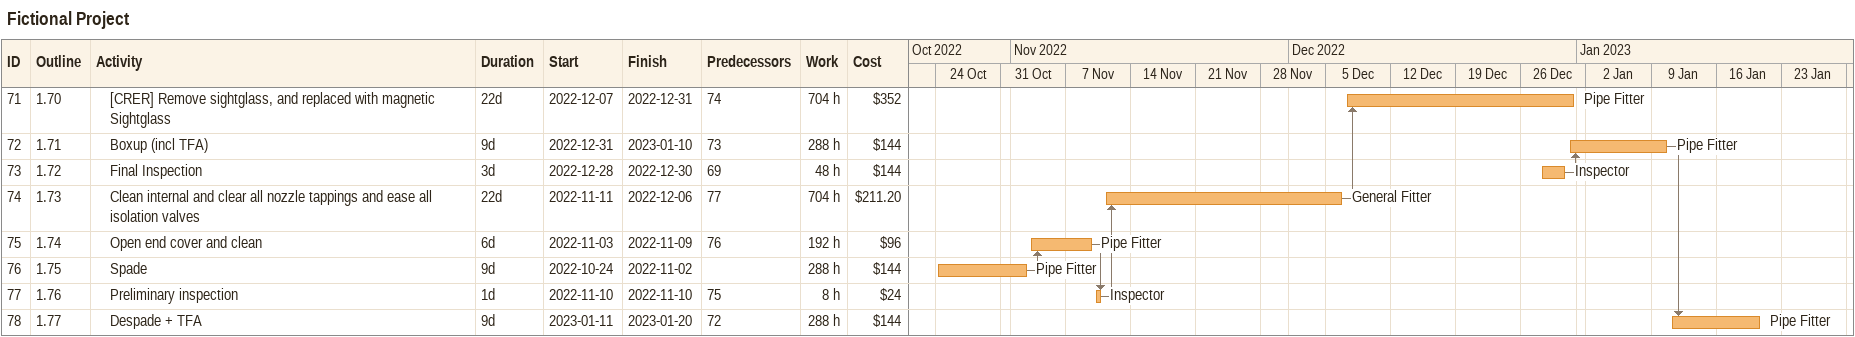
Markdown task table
Fictional Project

| ID | WBS | Task | Duration | Start | Finish | Predecessors | Resources | Work (h) | Cost ($) |
|---|---|---|---|---|---|---|---|---|---|
| 71 | 1.70 | [CRER] Remove sightglass, and replaced with magnetic Sightglass | 22d | 2022-12-07 | 2022-12-31 | 74 | Pipe Fitter | 704 | 352 |
| 72 | 1.71 | Boxup (incl TFA) | 9d | 2022-12-31 | 2023-01-10 | 73 | Pipe Fitter | 288 | 144 |
| 73 | 1.72 | Final Inspection | 3d | 2022-12-28 | 2022-12-30 | 69 | Inspector | 48 | 144 |
| 74 | 1.73 | Clean internal and clear all nozzle tappings and ease all isolation valves | 22d | 2022-11-11 | 2022-12-06 | 77 | General Fitter | 704 | 211.20 |
| 75 | 1.74 | Open end cover and clean | 6d | 2022-11-03 | 2022-11-09 | 76 | Pipe Fitter | 192 | 96 |
| 76 | 1.75 | Spade | 9d | 2022-10-24 | 2022-11-02 |  | Pipe Fitter | 288 | 144 |
| 77 | 1.76 | Preliminary inspection | 1d | 2022-11-10 | 2022-11-10 | 75 | Inspector | 8 | 24 |
| 78 | 1.77 | Despade + TFA | 9d | 2023-01-11 | 2023-01-20 | 72 | Pipe Fitter | 288 | 144 |
